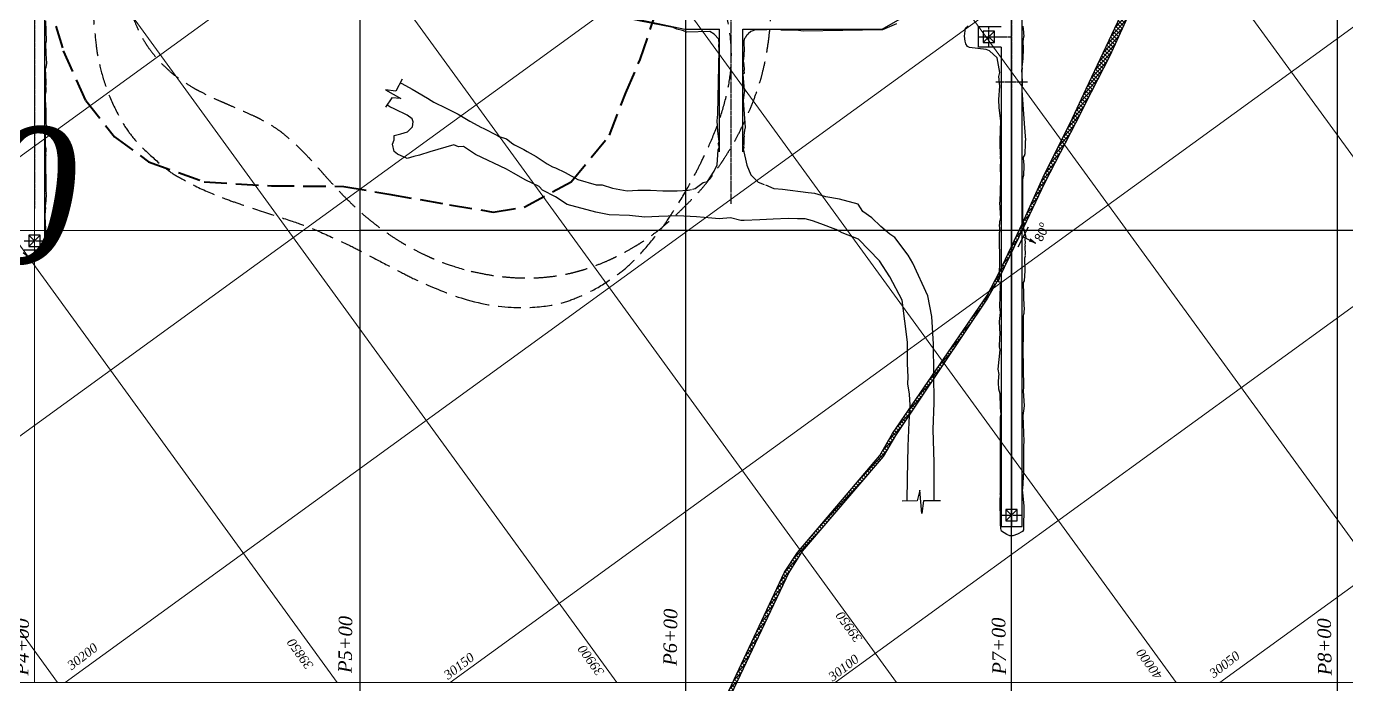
# Model space of a CAD drawing. Header units: millimetres. Extents: x -277 to 3473, y -747 to 1141.
# Drawn here: x 286.2 to 578, y -100.5 to 45.1 of the extents above; entities that cross this region are included whole.
import ezdxf

# ---------------------------------------------------------------- set-up
doc = ezdxf.new("R2010")
doc.units = ezdxf.units.MM
for name, pattern in [('1', [0]), ('DASHDOT', [2.4, 2, -0.2, 0, -0.2]), ('zona5x5', [7, 5, -2])]:
    doc.linetypes.add(name, pattern=pattern)
for name, color, linetype, lineweight in [('Выработки проект', 4, 'Continuous', 30), ('Выработки_факт', 7, 'Continuous', 30), ('Геология ПРГР 2025', 1, 'Continuous', 30), ('Опасная зона 2025', 172, 'Continuous', 40), ('Сетка_геол', 1, 'Continuous', 25), ('Сетка_коорд', 250, 'Continuous', 25)]:
    doc.layers.add(name, color=color, linetype=linetype, lineweight=lineweight)
for name, color, linetype, lineweight, plot in [('Выработки_проект', 4, 'Continuous', 30, False), ('Опасная зона 2023', 1, 'zona5x5', 30, False), ('Опасная зона 2024', 1, 'zona5x5', 30, False), ('Оси_проект', 4, 'DASHDOT', 25, False)]:
    doc.layers.add(name, color=color, linetype=linetype, lineweight=lineweight, plot=plot)
doc.layers.add('СЕТКА', color=1, linetype='Continuous')
doc.styles.add('GOST', font='_GOST')
doc.styles.add('горный', font='timesi.ttf')
doc.styles.add('Сетка_геол', font='timesi.ttf', dxfattribs={"height": 3})
doc.styles.add('Сетка_коорд', font='timesi.ttf', dxfattribs={"height": 2})

msp = doc.modelspace()

# ---------------------------------------------------------------- hatches: boundary and pattern name
at = {"layer": 'Геология ПРГР 2025', "linetype": 'ByBlock', "lineweight": 20, "ltscale": 0.05, "true_color": 0x000000}
h = msp.add_hatch(dxfattribs=at)
h.set_pattern_fill('ANSI37', color=18, scale=5, angle=92)
h.set_pattern_definition([(137, (288.01474, -10140.75063), (-0.426248975, -0.457096064), []), (227, (288.01474, -10140.75063), (0.457096064, -0.426248975), [])])
h.paths.add_polyline_path([(562.76, 339.97), (570.06, 357.39), (571.33, 359.05), (572.44, 362.94), (573.99, 364.78), (575.19, 368.77), (574.34, 364.96), (572.84, 363.08), (571.68, 358.88), (570.35, 357.06), (562.76, 339.77), (558.73, 332.14), (556.95, 328.27), (547.32, 313.3), (547.22, 312.01), (546.81, 307.17), (546.43, 305.41), (545, 298.77), (545.82, 305.42), (546.04, 307.18), (546.42, 311.8), (546.52, 313.02), (556.76, 328.22), (558.54, 332.08), (562.76, 339.97)], flags=17)
h.paths.add_polyline_path([(608.28, 365.17), (613.67, 375.58), (617.43, 388.76), (619.28, 390.53), (625.12, 396.88), (626.65, 398.14), (628.3, 401.99), (630.8, 405.26), (635.39, 414.82), (638.44, 420.97), (639.71, 422.27), (644.22, 430.55), (647.47, 437.83), (649.39, 441.01), (649.49, 441.14), (649.9, 441.62), (659.66, 459.66), (660.31, 461.52), (668.77, 475.57), (669.24, 476.17), (671.15, 478.4), (673.95, 486.6), (681.3, 498.23), (713.78, 549.62), (713.8, 550.62), (713.91, 555.02), (713.94, 556.28), (714.09, 561.89), (714.88, 556.87), (714.2, 552.02), (714.38, 550.88), (714.23, 549.79), (681.43, 497.2), (678.87, 490), (671.45, 478.1), (669.04, 475.02), (660.22, 460.87), (659.64, 459.24), (650.16, 441.6), (649.61, 440.9), (646.37, 433.63), (644.47, 430.51), (639.95, 422.23), (638.63, 420.87), (635.66, 414.73), (630.98, 405.19), (628.46, 401.92), (626.77, 398.08), (625.04, 396.08), (623.92, 394.79), (622.45, 393.59), (619.79, 390.53), (618.12, 388.76), (617.34, 387.39), (614.09, 375.51), (608.65, 365.11), (600.77, 349.07), (599.04, 346.64), (600.93, 349.78), (608.28, 365.17)], flags=17)
h.paths.add_polyline_path([(353.39, -260.8), (354.92, -258.17), (354.92, -258.17), (379.92, -216.49), (379.92, -216.49), (383.16, -211.49), (383.16, -211.49), (383.16, -211.49), (423.41, -138.23), (423.41, -138.23), (423.41, -138.23), (427.56, -131.56), (427.56, -131.56), (453.77, -75.6), (456.67, -71.25), (456.67, -71.25), (474.91, -49.76), (477.69, -44.93), (477.69, -44.93), (498.6, -14.38), (498.6, -14.38), (498.6, -14.38), (501.31, -9.13), (506.5, 1.77), (506.5, 1.77), (510.96, 11.8), (510.96, 11.8), (517.47, 24.86), (517.47, 24.86), (520.48, 31.31), (520.48, 31.31), (524.27, 39.28), (542.47, 77.88), (542.47, 77.88), (546.09, 84.89), (552.65, 95.85), (554.08, 100.74), (558.13, 113.34), (558.13, 113.34), (562.5, 127.56), (563.65, 130.83), (566.23, 138.96), (566.23, 138.96), (570.45, 152.37), (572.99, 157.41), (579.68, 169.99), (588.44, 191.99), (588.44, 191.99), (589.5, 193.19), (589.5, 193.19), (589.5, 193.19), (589.5, 193.19), (594.27, 210.45), (594.27, 210.45), (617.81, 259.43), (619.74, 265.8), (619.74, 265.8), (653.1, 325.95), (653.1, 325.95), (653.1, 325.95), (653.1, 325.95), (655.72, 334.34), (659.9, 346.73), (659.9, 346.73), (661.36, 350.21), (703.28, 402.33), (703.28, 402.33), (703.28, 402.33), (705.78, 405.64), (705.78, 405.64), (793.9, 557.4), (793.9, 557.4), (793.9, 557.4), (796.7, 562.52), (798.64, 565.88), (798.64, 565.88), (798.64, 565.88), (798.64, 565.88), (798.64, 565.88), (797.32, 562.47), (797.32, 562.47), (794.53, 557.39), (794.53, 557.39), (706.41, 405.52), (706.41, 405.52), (704.02, 402.17), (704.02, 402.17), (704.02, 402.17), (661.92, 349.5), (655.95, 333.54), (655.95, 333.54), (653.91, 325.48), (653.91, 325.48), (653.91, 325.48), (620.31, 265.12), (620.31, 265.12), (620.31, 265.12), (618.39, 259.39), (618.39, 259.39), (595.51, 210.39), (595.51, 210.39), (594.51, 205.34), (594.51, 205.34), (590.11, 192.94), (589.14, 191.63), (580.21, 170.07), (580.21, 170.07), (573.81, 157.45), (573.81, 157.45), (571.29, 152.37), (571.29, 152.37), (567.12, 138.84), (567.12, 138.84), (564.69, 130.58), (563.99, 127.72), (563.99, 127.72), (559.28, 113.16), (559.28, 113.16), (555.6, 100.66), (555.6, 100.66), (554.13, 96.72), (554.13, 96.72), (547.59, 85.96), (543.39, 77.5), (543.39, 77.5), (543.39, 77.5), (525.72, 38.65), (521.56, 30.57), (521.56, 30.57), (518.1, 23.71), (518.1, 23.71), (511.3, 10.42), (511.3, 10.42), (506.6, 0.62), (506.6, 0.62), (506.6, 0.62), (501.3, -10.36), (501.3, -10.36), (498.67, -15), (498.67, -15), (478.31, -45.36), (478.31, -45.36), (475.58, -49.98), (475.58, -49.98), (457.69, -70.95), (457.69, -70.95), (454.78, -75.66), (454.78, -75.66), (427.79, -132.62), (427.79, -132.62), (424.13, -138.48), (424.13, -138.48), (424.13, -138.48), (383.66, -211.65), (383.66, -211.65), (380.6, -216.74), (380.6, -216.74), (380.6, -216.74), (355.93, -258.49), (355.93, -258.49), (354.3, -261.09), (354.3, -261.09), (344.95, -275.27), (344.95, -275.27), (340.23, -281.91), (340.23, -281.91), (296.72, -356.17), (296.72, -356.17), (283.11, -368.01), (283.11, -368.01), (273.82, -375.41), (281.65, -368.23), (293.75, -357.34), (293.75, -357.34), (293.72, -357.35), (338.85, -282.4), (338.85, -282.4), (343.92, -274.99), (343.92, -274.99), (353.39, -260.8)])
at = {"layer": 'Геология ПРГР 2025', "true_color": 0x000000}
h = msp.add_hatch(color=18, dxfattribs=at)
h.dxf.hatch_style = 1
h.paths.add_polyline_path([(507.98, -2.15), (507.83, -2.45), (509.25, -2.8)])
h.paths.add_polyline_path([(508.13, -1.85), (507.98, -2.15), (509.25, -2.8)])

# ---------------------------------------------------------------- linework, layer by layer
at = {"layer": 'Выработки проект', "color": 0}
for points in [[(369.31, 33.48), (367.92, 30.81), (365.61, 31.13), (369.01, 29.21), (367.04, 29.3), (365.59, 27.26)], [(488.27, -59.79), (484.51, -59.79), (484.18, -62.61), (483.75, -57.49), (483.16, -59.82), (479.78, -59.87)]]:
    msp.add_lwpolyline(points, dxfattribs=at)
at = {"layer": 'Выработки_проект'}
for p, q in [((290.31, -4.32), (290.31, 59.84)), ((506.31, -65.47), (506.31, 49.61)), ((496.68, 40.53), (496.68, 45.13)), ((496.68, 45.13), (501.68, 45.13)), ((501.68, 40.53), (496.68, 40.53)), ((501.68, 40.53), (501.73, -65.47)), ((286.76, -3.57), (289.26, -1.07)), ((288.01, -2.32), (286.76, -1.07)), ((285.71, -4.32), (290.31, -4.32)), ((501.71, -65.47, -31), (506.31, -65.47, -31))]:
    msp.add_line(p, q, dxfattribs=at)
for points in [[(359.49, 59.9), (431.74, 44.51)], [(475.37, 44.51), (501.71, 59.72)], [(431.74, 44.51), (439.46, 44.51)], [(439.46, 17.4), (439.46, 44.51)], [(439.46, 37), (439.46, 44.51)], [(444.56, 37), (444.56, 44.51)], [(444.56, 44.51), (475.37, 44.51)], [(444.56, 17.4), (444.56, 37)]]:
    msp.add_lwpolyline(points, dxfattribs=at)
msp.add_lwpolyline([(286.76, -1.07), (286.76, -3.57), (289.26, -3.57), (289.26, -1.07)], close=True, dxfattribs=at)
at = {"layer": 'Выработки_факт'}
for p, q in [((497.7, 41.58), (500.2, 44.08)), ((498.95, 42.83), (500.2, 41.58)), ((286.76, -3.57), (289.26, -1.07)), ((286.76, -3.57), (289.26, -1.07)), ((288.01, -2.32), (286.76, -1.07))]:
    msp.add_line(p, q, dxfattribs=at)
at = {"layer": 'Выработки_факт', "color": 7}
for p, q in [((502.76, -64.25), (505.26, -61.75)), ((504.01, -63), (502.76, -61.75))]:
    msp.add_line(p, q, dxfattribs=at)
at = {"layer": 'Выработки_факт', "linetype": 'ByBlock'}
for points in [[(433.47, 9.12), (434.05, 9.24), (435.82, 10.62), (436.77, 10.84), (438.29, 13.14), (438.89, 14.49), (439.15, 17.84), (439.3, 18.16), (439.35, 18.36), (439.36, 18.4), (439.36, 18.44), (439.37, 18.46), (439.4, 18.65), (439.41, 18.67), (439.16, 18.95), (439.22, 19), (439.16, 19.12), (439.2, 19.23), (439.21, 19.3), (439.22, 19.31), (439.22, 19.32), (439.28, 19.41), (439.29, 19.5), (439.33, 19.55), (439.35, 19.65), (439.36, 19.69), (439.09, 21.92), (439.09, 21.93), (438.89, 24.22), (439.05, 25.69), (439.07, 25.76), (439.36, 39.86), (439.36, 39.87), (439.32, 41.11), (439.33, 41.12), (439.28, 42.34), (438.25, 43.43), (437.31, 44.02), (432.23, 43.89), (431.25, 44.26), (430.02, 44.53), (429.2, 44.89), (409.05, 48.78)], [(290.44, 46.38), (290.63, 41.83), (290.43, 41.33), (290.52, 39.05), (290.6, 38.03), (290.65, 36.98), (290.65, 36.98), (290.53, 36.01), (290.42, 35.8), (290.55, 32.89), (290.57, 32.17), (290.49, 31.95), (290.54, 31.36), (290.56, 30.64), (290.47, 30.46), (290.4, 30.01), (290.4, 30.01), (290.39, 29.92), (290.38, 29.91), (290.36, 29.82), (290.36, 29.81), (290.36, 28.88), (290.53, 26.59), (290.55, 23.73), (290.61, 23.17), (290.52, 21.88), (290.5, 21.59), (290.4, 21.38), (290.38, 21.04), (290.42, 18.64), (290.4, 18.6), (290.51, 18.11), (290.51, 17.61), (290.51, 17.6), (290.46, 17.08), (290.44, 17.03), (290.44, 16.96), (290.5, 16.58), (290.48, 16.52), (290.46, 16.35), (290.43, 16.28), (290.5, 8.74), (290.59, 8.2), (290.56, 8.13), (290.6, 7.85), (290.6, 7.84), (290.45, 5.71), (290.41, 5.58), (290.45, 4.71), (290.39, 4.55), (290.32, 3.09), (290.49, 0.25), (290.46, 0.19), (290.43, -0.97), (290.42, -1), (290.27, -3.17), (290.26, -3.96), (290.23, -4.28), (289.43, -5.24), (288.5, -5.95), (288.08, -6.08), (287.2, -6), (286.33, -5.64), (285.49, -4.97)]]:
    msp.add_lwpolyline(points, dxfattribs=at)
at = {"layer": 'Выработки_факт'}
for points in [[(478.57, 45.72), (475.49, 44.4), (457.95, 44.1), (456.41, 44.32), (453.16, 44.31), (452.77, 44.47), (447.05, 44.27), (447.04, 44.19), (446.37, 43.98), (445.77, 43.47), (445.74, 43.38), (445.47, 43.25), (445.45, 43.2), (445.4, 43.13), (445.4, 43.02), (445.23, 42.87), (445.2, 42.66), (444.94, 42.48), (444.94, 42.4), (444.88, 42.3), (444.86, 42.17), (444.86, 42.17), (444.84, 41.95), (444.84, 41.94), (444.84, 41.94), (444.78, 41.82), (444.92, 39.58), (444.78, 39.33), (444.83, 38.65), (444.81, 38.59), (444.7, 37.54), (444.68, 37.49), (444.68, 37.47), (444.68, 37.46), (444.79, 36.7), (444.76, 36.66), (444.84, 36.4), (444.82, 36.36), (444.92, 35.9), (444.9, 35.87), (444.9, 35.85), (444.89, 35.82), (444.9, 35.74), (444.87, 35.7), (444.87, 35.48), (444.81, 35.45), (444.87, 34.73), (444.68, 34.71), (444.67, 34.66), (444.66, 34.63), (444.66, 34.61), (444.57, 34.56), (444.81, 31.8), (444.79, 31.74), (444.93, 30.63), (444.92, 30.6), (444.68, 28.72), (445.08, 22.79), (445.08, 22.79), (445, 22.36), (444.96, 22.26), (444.94, 21.99), (444.93, 21.97), (444.91, 21.7), (444.91, 21.7), (444.89, 21.46), (444.88, 21.45), (444.84, 21.17), (444.83, 21.15), (444.86, 20.68), (444.82, 20.62), (444.85, 19.45), (444.82, 19.41), (444.85, 19.24), (444.8, 19.13), (444.78, 19.05), (444.71, 18.89), (444.84, 18.74), (444.76, 18.61), (444.82, 18.31), (444.79, 18.22), (444.78, 18.2), (444.7, 18.01), (445.47, 14.41), (446.39, 12.28), (448.02, 10.67), (449.28, 10.14)], [(506.52, 45.18), (506.59, 44.58), (506.58, 44.56), (506.68, 42.88), (506.65, 42.8), (506.57, 42.28), (506.55, 42.22), (506.52, 41.82), (506.48, 41.7), (506.58, 40.39), (506.49, 37.83), (506.41, 37.61), (506.34, 36.45), (506.29, 36.33), (506.3, 35.67), (506.21, 35.59), (506.32, 32.92), (506.3, 32.88), (506.25, 31.04), (506.77, 23.66), (507.07, 19.97), (507.07, 19.97), (507.06, 19.92), (507.05, 19.89), (507.04, 19.86), (507.01, 19.81), (507.02, 19.25), (507, 19.19), (506.92, 16.89), (506.87, 16.79), (506.84, 16.65), (506.55, 16.18), (506.57, 15.87), (506.54, 15.78), (506.6, 15.38), (506.67, 14.26), (506.6, 12.13), (506.46, 11.72), (506.41, 11.17), (506.43, 10.47), (506.4, 2.82), (506.61, 0.41), (507.18, -1.49), (507.17, -1.52), (507.15, -1.6), (506.99, -1.86), (506.96, -1.96), (506.96, -1.96), (507.03, -2.73), (507.01, -2.8), (506.99, -2.88), (506.96, -2.95), (506.98, -3.03), (506.95, -3.1), (506.97, -3.46), (506.94, -3.52), (506.94, -3.53), (506.94, -3.53), (506.96, -3.82), (506.95, -3.84), (506.93, -3.92), (506.91, -3.96), (507, -5.05), (506.97, -5.15), (506.98, -5.36), (506.95, -5.46), (507.01, -5.63), (506.98, -5.72), (506.98, -5.73), (506.84, -6.12), (506.95, -8.94), (506.8, -11.12), (506.57, -11.5), (506.65, -14.25), (506.6, -15.06), (506.78, -17.58), (506.78, -17.59), (506.76, -17.67), (506.71, -17.79), (506.72, -17.93), (506.69, -18), (506.7, -18.35), (506.67, -18.43), (506.64, -18.53), (506.61, -18.62), (506.57, -18.87), (506.54, -18.96), (506.53, -20.77), (506.54, -23.23), (506.46, -26.21), (506.61, -34.69), (506.6, -34.72), (506.57, -35.47), (506.81, -38.77), (506.62, -39.91), (506.61, -39.94), (506.48, -40.93), (506.67, -46.7), (506.61, -47.67), (506.62, -50.27), (506.64, -53.36), (506.39, -57.16), (506.37, -57.46), (506.38, -57.98), (506.72, -61.03), (506.65, -66.26), (506.43, -66.61), (505.27, -67.19), (504.25, -67.57), (503.59, -67.6), (502.96, -67.3), (501.77, -66.54), (501.62, -65.95), (501.56, -64.89), (501.56, -63.17), (501.47, -61.09), (501.49, -60.16), (501.51, -60.12), (501.47, -59.53), (501.47, -59.52), (501.51, -59.14), (501.52, -59.12), (501.57, -58.74), (501.59, -58.7), (501.48, -58.24), (501.55, -58.11), (501.53, -57.76), (501.53, -53.13), (501.56, -41.27), (501.73, -40.73), (501.52, -39.24), (501.44, -36.12), (501.17, -35.13), (501.09, -33.63), (501.21, -32.23), (501.21, -32.22), (501.23, -31.89), (501.03, -30.68), (501.46, -26.42), (501.36, -25.86), (501.42, -23.62), (501.43, -23.58), (501.44, -23.01), (501.46, -22.97), (501.36, -20.15), (501.53, -18.15), (501.37, -16.88), (501.53, -12.16), (501.6, -11.96), (501.48, -11.47), (501.03, -11.36), (501.32, -10.56), (501.25, -10.05), (501.29, -9.98), (501.31, -8.71), (501.34, -8.64), (501.39, -7.88), (501.39, -7.87), (501.35, -0.38), (501.37, -0.3), (501.4, 0.16), (501.43, 0.24), (501.35, 1.29), (501.4, 1.4), (501.37, 1.81), (501.39, 1.85), (501.39, 1.9), (501.5, 2.26), (501.51, 2.29), (501.52, 2.29), (501.58, 2.6), (501.6, 2.63), (501.43, 6.27), (501.49, 6.34), (501.62, 11.16), (501.58, 14.63), (501.65, 14.83), (501.62, 15.43), (501.64, 15.48), (501.55, 16.08), (501.56, 16.11), (501.57, 16.39), (501.59, 16.42), (501.56, 16.79), (501.49, 19.26), (501.48, 19.9), (501.59, 24.24), (501.22, 27.12), (501.18, 28.95), (501.4, 31.91), (501.16, 34.05), (501.37, 34.92), (500.82, 38.14), (499.1, 39.74), (498.35, 40.04), (494.72, 40.44), (494.25, 40.65), (493.85, 41.31), (493.72, 41.87), (493.62, 42.98), (493.82, 44.76), (494.4, 45.23)], [(368.89, 32.66), (369.23, 32.5), (371.49, 31.21), (374.93, 29.22), (375.73, 28.72), (376.3, 28.39), (378.99, 27.05), (381.67, 25.71), (384.26, 24.19), (386.81, 22.8), (387.21, 22.59), (390.38, 20.96), (390.75, 20.81), (392.33, 20.27), (393.78, 19.14), (394.15, 18.92), (396.16, 17.93), (396.89, 17.46), (398.9, 16.32), (401.34, 14.75), (402.49, 14.06), (403.2, 13.83), (405.34, 12.78), (408.1, 11.27), (412.19, 10.1), (413.49, 10.11), (415.78, 9.37), (419.04, 8.74), (421.42, 8.9), (424.15, 8.92), (426.92, 8.79), (430.11, 8.74), (430.09, 8.77), (432.52, 8.91), (433.28, 9.08)], [(486.85, -59.79), (486.92, -51.34), (486.67, -44.06), (486.91, -38.16), (486.73, -25.13), (486.4, -19.01), (485.52, -14.45), (482.17, -7.26), (481.15, -5.45), (478.18, -1.59), (477.07, -0.8), (475.1, 0.83), (473.13, 2.77), (471.13, 4.15), (470.09, 5.81), (465.99, 6.89), (462.93, 7.45), (460.54, 8.15), (459.07, 8.29), (453.33, 9.06), (451.5, 9.22), (449.67, 9.98)]]:
    msp.add_lwpolyline(points, dxfattribs=at)
for points in [[(497.7, 44.08), (497.7, 41.58), (500.2, 41.58), (500.2, 44.08)], [(286.76, -1.07), (286.76, -3.57), (289.26, -3.57), (289.26, -1.07)], [(502.76, -61.75), (502.76, -64.25), (505.26, -64.25), (505.26, -61.75)]]:
    msp.add_lwpolyline(points, close=True, dxfattribs=at)
msp.add_polyline3d([(480.9, -59.85, 140.77), (480.98, -54.91, 140.77), (481.13, -47.7, 140.77), (481.36, -42.42, 140.77), (481.59, -38.64, 140.77), (481.43, -36.21, 140.77), (481.03, -33.95, 140.77), (481.12, -32.4, 140.77), (481.01, -29.48, 140.77), (480.98, -24.73, 140.77), (479.8, -15.4, 140.77), (477.07, -10.3, 140.77), (474.83, -6.74, 140.77), (470.13, -1.95, 140.77), (466.56, -0.5, 140.77), (465.26, 0.2, 140.77), (465.13, 0.22, 140.77), (461.85, 1.44, 140.77), (459.97, 2.12, 140.77), (458.37, 2.57, 140.77), (456.65, 2.54, 140.77), (454.63, 2.63, 140.77), (451.27, 2.52, 140.77), (448.33, 2.34, 140.77), (444.88, 2.21, 140.77), (444.16, 2.18, 140.77), (444.16, 2.18, 140.77), (441.87, 2.76, 140.77), (439.39, 2.59, 140.77), (437.74, 2.73, 140.77), (434.38, 2.98, 140.77), (430.18, 3.2, 140.77), (426.01, 3.06, 140.77), (422.94, 2.91, 140.77), (419.55, 3.33, 140.77), (415.02, 3.44, 140.77), (412.12, 4.03, 140.77), (412.12, 4.03, 140.77), (405.76, 5.71, 140.77), (403.22, 7.43, 140.77), (400.29, 8.89, 140.77), (399.56, 9.69, 140.77), (396.61, 11.14, 140.77), (393.91, 12.63, 140.77), (392.38, 13.55, 140.77), (385.51, 16.79, 140.77), (382.88, 18.56, 140.77), (381.73, 18.51, 140.77), (380.71, 18.9, 140.77), (375.39, 17.35, 140.77), (373.11, 16.67, 140.77), (371.86, 16.35, 140.77), (370.37, 15.88, 140.77), (368.28, 16.87, 140.77), (367.51, 17.47, 140.77), (367.13, 19.09, 140.77), (367.54, 20.03, 140.77), (367.52, 20.51, 140.77), (367.51, 20.99, 140.77), (368.99, 21.4, 140.77), (368.99, 21.4, 140.77), (370.48, 21.81, 140.77), (371.56, 22.91, 140.77), (371.76, 24, 140.77), (371.53, 24.67, 140.77), (370.39, 25.51, 140.77), (367.67, 26.81, 140.77), (366.6, 27.35, 140.77), (365.92, 27.76, 140.77)], dxfattribs=at)
at = {"layer": 'Геология ПРГР 2025', "color": 7, "linetype": '1', "lineweight": 30, "elevation": 157}
for points in [[(427.56, -131.56), (453.77, -75.6), (456.67, -71.25), (456.67, -71.25), (474.91, -49.76), (477.69, -44.93), (477.69, -44.93), (498.6, -14.38), (498.6, -14.38), (498.6, -14.38), (501.31, -9.13), (506.5, 1.77), (506.5, 1.77), (510.96, 11.8), (510.96, 11.8), (517.47, 24.86), (517.47, 24.86), (520.48, 31.31), (520.48, 31.31), (524.27, 39.28), (542.47, 77.88)], [(543.39, 77.5), (525.72, 38.65), (521.56, 30.57), (521.56, 30.57), (518.1, 23.71), (518.1, 23.71), (511.3, 10.42), (511.3, 10.42), (506.6, 0.62), (506.6, 0.62), (506.6, 0.62), (501.3, -10.36), (501.3, -10.36), (498.67, -15), (498.67, -15), (478.31, -45.36), (478.31, -45.36), (475.58, -49.98), (475.58, -49.98), (457.69, -70.95), (457.69, -70.95), (454.78, -75.66), (454.78, -75.66), (427.79, -132.62)]]:
    msp.add_lwpolyline(points, dxfattribs=at)
at = {"layer": 'Геология ПРГР 2025', "color": 18, "ltscale": 0.2, "true_color": 0x000000, "elevation": 158.82}
msp.add_lwpolyline([(506.6, 0.62), (501.29, -10.37)], dxfattribs=at)
at = {"layer": 'Геология ПРГР 2025', "color": 18, "ltscale": 0.2, "true_color": 0x000000}
msp.add_lwpolyline([(501.31, -9.13), (506.5, 1.76)], dxfattribs=at)
at = {"layer": 'Геология ПРГР 2025', "color": 18, "true_color": 0x000000}
for points in [[(505.44, -3.65), (507.72, 0.8)], [(506.58, -1.43), (509.25, -2.8)], [(508.13, -1.85), (509.25, -2.8)]]:
    msp.add_lwpolyline(points, dxfattribs=at)
at = {"layer": 'Опасная зона 2023', "linetype": 'zona5x5'}
msp.add_open_spline([(384.55, -9.04, 40), (381.79, -8.31, 40), (379.02, -7.39, 40), (376.25, -6.29, 40), (375.48, -5.94, 40), (373.49, -5.03, 40), (370.72, -3.59, 40), (369.47, -2.85, 40), (367.95, -1.92, 40), (365.18, -0.04, 40), (364.79, 0.25, 40), (362.41, 2.08, 40), (360.9, 3.34, 40), (359.64, 4.46, 40), (357.55, 6.44, 40), (356.87, 7.11, 40), (354.55, 9.53, 40), (354.11, 10.02, 40), (351.78, 12.63, 40), (351.34, 13.15, 40), (349.01, 15.72, 40), (348.57, 16.21, 40), (345.99, 18.82, 40), (345.8, 19, 40), (343.03, 21.43, 40), (342.39, 21.91, 40), (340.26, 23.4, 40), (337.49, 24.89, 40), (337.25, 25.01, 40), (334.73, 26.14, 40), (331.96, 27.36, 40), (330.25, 28.1, 40), (329.19, 28.55, 40), (326.42, 29.81, 40), (323.75, 31.2, 40), (323.65, 31.25, 40), (320.88, 32.92, 40), (319.02, 34.29, 40), (318.11, 35.02, 40), (315.62, 37.39, 40), (315.34, 37.68, 40), (313.15, 40.48, 40), (312.58, 41.36, 40), (311.31, 43.58, 40), (309.96, 46.67, 40), (309.81, 47.14, 40), (309.03, 49.77, 40), (308.33, 52.86, 40), (307.87, 55.96, 40), (307.63, 59.05, 40), (307.59, 62.14, 40), (307.8, 65.24, 40), (308.27, 68.33, 40), (308.91, 71.43, 40), (309.69, 74.52, 40), (309.81, 74.84, 40), (310.93, 77.62, 40), (312.37, 80.71, 40), (312.58, 81.13, 40), (313.94, 83.81, 40), (315.34, 86.26, 40), (315.71, 86.9, 40), (317.72, 90, 40), (318.11, 90.54, 40), (319.97, 93.09, 40), (320.88, 94.28, 40), (322.32, 96.19, 40), (323.65, 97.85, 40), (324.81, 99.28, 40), (326.42, 101.08, 40), (327.63, 102.38, 40), (329.19, 103.87, 40), (330.8, 105.47, 40), (331.96, 106.61, 40), (333.75, 108.57, 40), (334.73, 109.15, 40), (337.49, 110.94, 40), (338.36, 111.66, 40), (340.26, 112.68, 40), (343.03, 113.52, 40), (345.8, 114.22, 40), (346.8, 114.76, 40), (348.57, 115.27, 40), (351.34, 116.12, 40), (354.11, 116.1, 40), (356.87, 116.39, 40), (359.64, 116.93, 40), (362.41, 117.11, 40), (365.18, 117.01, 40), (367.95, 117.21, 40), (370.72, 117.69, 40), (372.01, 117.85, 40), (373.49, 118.06, 40), (376.25, 118.95, 40), (378.18, 120.95, 40), (379.02, 122.73, 40), (379.59, 124.04, 40), (381.79, 125.44, 40), (384.56, 125.12, 40), (387.33, 124.95, 40), (390.1, 125.18, 40), (392.87, 124.82, 40), (395.63, 124.31, 40), (398.4, 124.39, 40), (401.17, 124.86, 40), (403.94, 124.53, 40), (406.71, 124.21, 40), (407.9, 124.04, 40), (409.48, 123.76, 40), (410.41, 124.04, 40), (412.25, 126.7, 40), (412.36, 127.14, 40), (412.33, 130.23, 40), (415.01, 131.85, 40), (417.78, 132.36, 40), (420.29, 133.33, 40), (420.55, 133.36, 40), (420.8, 133.33, 40), (423.32, 132.42, 40), (426.09, 131.82, 40), (428.86, 131.93, 40), (431.63, 131.99, 40), (434.4, 130.95, 40), (436.81, 130.23, 40), (437.16, 130.1, 40), (439.93, 129.57, 40), (442.7, 129.77, 40), (444.2, 130.23, 40), (445.47, 130.7, 40), (448.24, 132.11, 40), (450.88, 133.33, 40), (451.01, 133.4, 40), (453.78, 134.77, 40), (456.54, 135.21, 40), (459.31, 134.95, 40), (462.08, 133.6, 40), (462.35, 133.33, 40), (464.44, 130.23, 40), (464.85, 129.59, 40), (466.08, 127.14, 40), (467.39, 124.04, 40), (467.62, 123.35, 40), (468.33, 120.95, 40), (469.01, 117.85, 40), (469.43, 114.76, 40), (469.43, 111.66, 40), (469.11, 108.57, 40), (468.46, 105.47, 40), (467.62, 102.89, 40), (467.42, 102.38, 40), (465.84, 99.28, 40), (464.85, 97.76, 40), (463.53, 96.19, 40), (462.08, 94.28, 40), (461.19, 93.09, 40), (459.46, 90, 40), (459.31, 89.7, 40), (457.83, 86.9, 40), (456.54, 84.17, 40), (456.37, 83.81, 40), (455.14, 80.71, 40), (454.15, 77.62, 40), (453.78, 76.11, 40), (453.37, 74.52, 40), (452.76, 71.43, 40), (452.26, 68.33, 40), (451.8, 65.24, 40), (451.54, 62.14, 40), (451.31, 59.05, 40), (451.08, 55.96, 40), (451.01, 54.25, 40), (450.95, 52.86, 40), (450.87, 49.77, 40), (450.75, 46.67, 40), (450.5, 43.58, 40), (450.08, 40.48, 40), (449.54, 37.39, 40), (448.82, 34.29, 40), (448.24, 32.4, 40), (447.87, 31.2, 40), (446.73, 28.1, 40), (445.47, 25.16, 40), (445.4, 25.01, 40), (443.97, 21.91, 40), (442.7, 19.55, 40), (442.31, 18.82, 40), (440.37, 15.72, 40), (439.93, 15.07, 40), (438.25, 12.63, 40), (437.16, 11.22, 40), (435.78, 9.53, 40), (434.4, 7.99, 40), (432.89, 6.44, 40), (431.63, 5.18, 40), (429.75, 3.34, 40), (428.86, 2.49, 40), (426.26, 0.25, 40), (426.09, 0.11, 40), (423.32, -1.92, 40), (421.87, -2.85, 40), (420.55, -3.66, 40), (417.78, -5.23, 40), (416.34, -5.94, 40), (415.01, -6.59, 40), (412.25, -7.73, 40), (409.48, -8.68, 40), (408.17, -9.04, 40), (406.71, -9.44, 40), (403.94, -10, 40), (401.17, -10.35, 40), (398.4, -10.53, 40), (395.63, -10.54, 40), (392.87, -10.39, 40), (390.1, -10.09, 40), (387.33, -9.64, 40), (384.56, -9.04, 40), (384.55, -9.04, 40)], degree=3, dxfattribs=at)
at = {"layer": 'Опасная зона 2024', "linetype": 'zona5x5'}
msp.add_open_spline([(383.66, -15.34, 40), (380.25, -14.38, 40), (372.42, -11.02, 40), (370.21, -9.86, 40), (364.59, -6.95, 40), (359.79, -4.38, 40), (356.76, -2.84, 40), (348.93, 0.66, 40), (347.73, 1.1, 40), (341.1, 3.35, 40), (333.27, 5.87, 40), (331.38, 6.58, 40), (325.44, 8.78, 40), (319.39, 12.05, 40), (317.61, 13.13, 40), (312.53, 17.53, 40), (309.78, 20.48, 40), (307.92, 23.01, 40), (304.95, 28.49, 40), (302.98, 33.96, 40), (301.95, 38.89, 40), (301.83, 39.44, 40), (301.2, 44.92, 40), (300.82, 50.4, 40), (300.69, 55.88, 40), (300.7, 61.35, 40), (300.93, 66.83, 40), (301.53, 72.31, 40), (301.95, 75.54, 40), (302.22, 77.79, 40), (303.13, 83.26, 40), (303.74, 88.74, 40), (305.25, 94.22, 40), (306.68, 99.7, 40), (309.78, 100.11, 40), (317.56, 105.18, 40), (317.61, 105.19, 40), (325.44, 110.06, 40), (326.07, 110.65, 40), (333.27, 112.97, 40), (340.12, 116.13, 40), (341.1, 116.33, 40), (348.93, 117.69, 40), (356.76, 118.61, 40), (364.59, 119.05, 40), (372.42, 119.92, 40), (375.08, 121.61, 40), (379.29, 127.09, 40), (380.25, 127.81, 40), (388.08, 127.81, 40), (395.91, 127.16, 40), (403.74, 128.28, 40), (408.07, 132.56, 40), (411.57, 136.22, 40), (419.4, 135.86, 40), (427.23, 134.26, 40), (434.66, 132.56, 40), (435.06, 132.22, 40), (442.89, 127.39, 40), (446.15, 127.09, 40), (450.72, 126.29, 40), (458.55, 126.05, 40), (461.71, 121.61, 40), (463.94, 116.13, 40), (463.63, 110.65, 40), (461.52, 105.18, 40), (458.55, 101.33, 40), (456.16, 99.7, 40), (450.72, 96.22, 40), (445.48, 94.22, 40), (442.89, 92.26, 40), (438.3, 88.74, 40), (435.06, 83.55, 40), (434.96, 83.26, 40), (434.34, 77.79, 40), (434.47, 72.31, 40), (435.06, 68.07, 40), (435.3, 66.83, 40), (436.81, 61.35, 40), (438.64, 55.88, 40), (440.35, 50.4, 40), (441.7, 44.92, 40), (442.17, 39.44, 40), (441.91, 33.96, 40), (440.72, 28.49, 40), (438.98, 23.01, 40), (436.6, 17.53, 40), (435.06, 14.45, 40), (433.89, 12.05, 40), (430.84, 6.58, 40), (427.23, 1.21, 40), (427.15, 1.1, 40), (422.79, -4.38, 40), (419.4, -7.84, 40), (416.86, -9.86, 40), (411.57, -13.4, 40), (406.77, -15.34, 40), (403.74, -16.45, 40), (395.91, -17.42, 40), (388.08, -16.63, 40), (383.66, -15.34, 40)], degree=3, dxfattribs=at)
at = {"layer": 'Опасная зона 2025', "color": 1, "linetype": 'zona5x5'}
msp.add_lwpolyline([(288.73, 58.56), (294.39, 39.71), (299.34, 28.71), (305.74, 20.71), (313.25, 15.17), (325.56, 10.73), (340.45, 9.87), (356.39, 9.74), (366.36, 8.01), (379.78, 5.67), (389.38, 4.07), (396.39, 5.18), (406.65, 10.72), (415.14, 21.07), (418.71, 30.43), (421.91, 37.82), (426.22, 50.63)], dxfattribs=at)
at = {"layer": 'Оси_проект', "ltscale": 0.5}
for p, q in [((498.95, 40.53), (498.95, 45.13)), ((496.65, 42.83), (503.95, 42.83)), ((504.01, 29.33), (504.01, 36.33)), ((507.51, 32.83), (500.51, 32.83)), ((285.71, -2.32), (290.31, -2.32)), ((285.71, -2.32), (290.31, -2.32)), ((501.71, -63, -31), (506.31, -63, -31))]:
    msp.add_line(p, q, dxfattribs=at)
for points in [[(504, 506.87), (504.01, -65.47)], [(288.01, 62.39), (288.01, 4.83)], [(442.01, 5.9), (442.01, 47.06)], [(504.01, 29.87), (504.01, -65.47)]]:
    msp.add_lwpolyline(points, dxfattribs=at)
at = {"layer": 'СЕТКА', "color": 10, "linetype": 'Continuous', "lineweight": 30}
for p, q in [((360.01, -600), (360, 200)), ((360.01, -600), (360, 200)), ((360.01, -400, 320), (360, 200, 320)), ((432.01, -600), (432, 200)), ((432.01, -600), (432, 200)), ((432.01, -400, 320), (432, 200, 320)), ((504.01, -600), (504, 200)), ((504.01, -600), (504, 200)), ((504.01, -400, 320), (504, 200, 320)), ((576.01, -600), (576, 200)), ((576.01, -600), (576, 200)), ((576.01, -400, 320), (576, 200, 320)), ((1440.01, 0), (360.01, 0))]:
    msp.add_line(p, q, dxfattribs=at)
at = {"layer": 'Сетка_геол', "linetype": 'Continuous', "lineweight": 15}
for p, q in [((288.01, -100), (288.01, 600)), ((360.01, -100), (360.01, 600)), ((432.01, -100), (432.01, 600)), ((504.01, -100), (504.01, 600)), ((576.01, -100), (576.01, 600)), ((72.01, 0), (720.01, 0)), ((72.01, -100), (720.01, -100))]:
    msp.add_line(p, q, dxfattribs=at)
at = {"layer": 'Сетка_коорд', "linetype": 'ByBlock', "lineweight": 0, "ltscale": 0.2}
for p, q in [((602.16, -100), (93.58, 600)), ((663.97, -100), (155.39, 600)), ((540.36, -100), (72.01, 544.63)), ((478.56, -100), (72.01, 459.56)), ((416.75, -100), (72.01, 374.5)), ((124.71, -100), (720.01, 332.51)), ((354.95, -100), (72.01, 289.43)), ((209.77, -100), (720.01, 270.7)), ((294.84, -100), (720.01, 208.9)), ((293.15, -100), (72.01, 204.37)), ((379.9, -100), (720.01, 147.1)), ((464.97, -100), (720.01, 85.29)), ((550.03, -100), (720.01, 23.49))]:
    msp.add_line(p, q, dxfattribs=at)

# ---------------------------------------------------------------- texts
at = {"layer": 'Геология ПРГР 2025', "color": 18, "lineweight": 15, "true_color": 0x000000, "insert": (508.29, -1.45), "char_height": 2, "attachment_point": 1, "rotation": 62.8452, "style": 'GOST'}
msp.add_mtext_dynamic_manual_height_columns('\\A1;80{\\H0.7x;\\Sо^ ;}', width=11.372, gutter_width=25, heights=[0], dxfattribs=at)
at = {"layer": 'СЕТКА', "style": 'горный'}
msp.add_text('М0', height=30, rotation=0.4445, dxfattribs=at).set_placement((237.4, -7.62, 320))
at = {"layer": 'Сетка_геол', "linetype": 'Continuous', "lineweight": 15, "char_height": 3, "width": 6.4704, "attachment_point": 1, "rotation": 89.3405, "style": 'Сетка_геол'}
for s, insert in [('Р6+00', (426.99, -96.29)), ('Р4+00', (283.66, -98.42)), ('Р5+00', (355.14, -97.89))]:
    msp.add_mtext(s, dxfattribs=dict(at, insert=insert))
at = {"layer": 'Сетка_геол', "char_height": 3, "width": 6.4704, "attachment_point": 1, "rotation": 90.8164, "style": 'Сетка_геол'}
for s, insert in [('Р7+00', (499.78, -98.28)), ('Р8+00', (571.75, -98.45))]:
    msp.add_mtext(s, dxfattribs=dict(at, insert=insert))
at = {"layer": 'Сетка_коорд', "lineweight": 15, "char_height": 2, "attachment_point": 1, "style": 'Сетка_коорд'}
for s, insert, rotation in [('39950', (469.42, -91.37), 125.6536), ('39850', (348.12, -97.33), 125.6536), ('30200', (295.01, -95.75), 37.493), ('30150', (378.25, -97.87), 37.493), ('39900', (412.38, -98.77), 125.6536), ('40000', (535.84, -99.58), 125.6536), ('30050', (547.46, -97.52), 37.493), ('30100', (463.24, -98.26), 37.493)]:
    msp.add_mtext_dynamic_manual_height_columns(s, width=8.9739, gutter_width=25, heights=[0], dxfattribs=dict(at, insert=insert, rotation=rotation))

doc.saveas('drawing.dxf')
